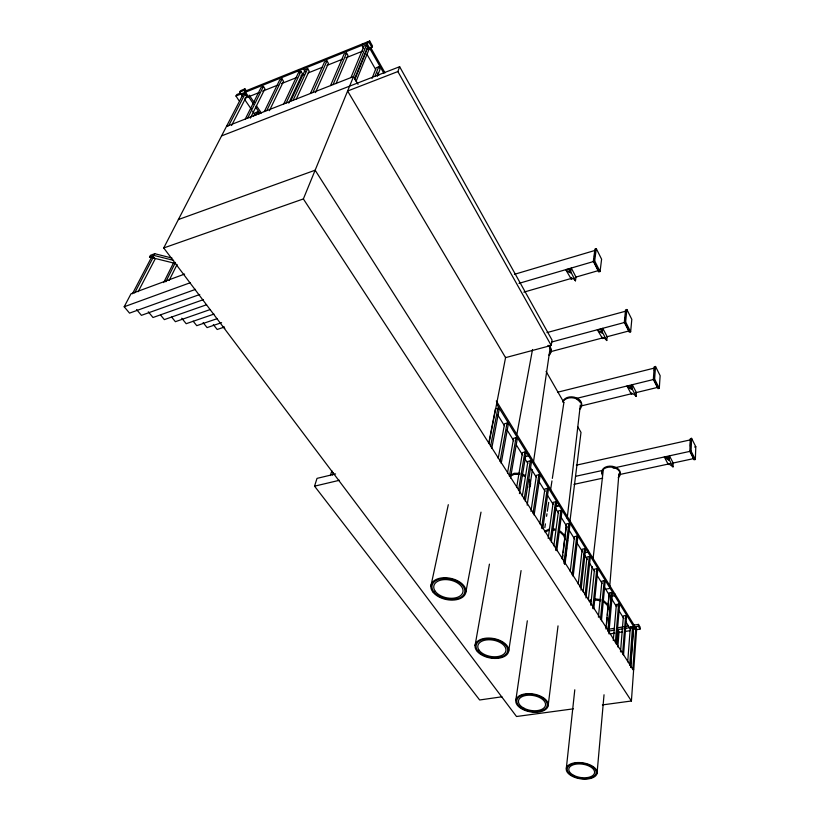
<?xml version="1.0" encoding="UTF-8"?>
<svg xmlns="http://www.w3.org/2000/svg" width="820" height="820" viewBox="0 0 820 820"><rect width="100%" height="100%" fill="white"/><g stroke="black" fill="none" stroke-linecap="round" stroke-linejoin="round"><path stroke-width="1.23" d="M695.339 459.497L695.801 446.736L691.588 438.351L690.348 438.628L689.835 451.379L694.089 459.764L695.339 459.497L691.086 451.113L691.588 438.351M690.358 446.223L690.614 439.817L576.327 465.176M672.984 466.877L673.179 463.013L669.448 455.858L669.233 459.723L672.984 466.877L668.259 463.413L668.853 464.55L668.074 464.11L664.313 456.976L669.038 460.43L668.587 456.648L665.102 457.416M659.29 388.301L660.131 375.662L655.528 366.478L654.237 366.806L653.335 379.424L657.999 388.618L659.29 388.301L654.626 379.106L655.528 366.478M636.269 629.688L640.051 629.083L640.174 627.187L638.483 624.409L633.45 625.219M602.372 704.913L631.41 700.987L633.583 670.555L315.146 170.212L178.391 219.545M640.051 629.083L638.349 626.306L638.483 624.409M635.818 627.474L632.886 668.433L633.757 669.817L636.668 628.858L635.818 627.474L633.604 627.833L630.703 667.521M653.97 375.642L653.704 379.445L576.655 398.376M654.339 370.578L654.514 368.036L557.661 392.216M629.698 665.184L632.548 626.736L630.334 627.085L627.72 661.801M630.58 666.568L633.399 628.12L632.548 626.736M622.585 654.022L625.639 615.523L623.415 615.892L620.514 651.88M623.487 655.426L626.511 616.937L625.639 615.523M606.646 624.071L607.169 617.696M607.374 615.154L609.147 593.495M609.67 587.12L618.915 473.724M617.819 646.97L619.09 631.677L618.218 630.303L617.05 644.315M636.064 396.388L636.392 392.544L632.292 384.703L631.953 388.547L636.064 396.388L634.608 394.727L631.236 392.985L631.892 394.235L631.103 393.825L626.992 386.005L628.448 387.665L631.82 389.397L631.154 388.137L631.39 385.523L627.782 386.415M615.359 642.654L618.608 604.125L616.374 604.504L613.278 640.533M616.271 644.089L619.5 605.56L618.608 604.125M614.836 593.813L614.672 595.72L612.427 596.109M608.809 633.798L612.355 593.967L611.453 592.511L607.979 631.072M597.021 773.588A15.6 8.077 8.4 0 0 575.845 762.672A15.6 8.077 8.4 0 0 572.216 776.253A15.6 8.077 8.4 0 0 597.021 773.588L604.032 694.765M605.918 628.981L609.198 592.901L611.464 592.542L607.999 631.103M610.326 586.484L610.152 588.381L605.652 589.18M630.641 331.854L631.81 319.349L626.87 309.509L625.557 309.868L624.317 322.342L629.319 332.202L630.641 331.854L625.639 321.983L626.87 309.509M600.486 619.315L604.186 580.724L601.921 581.134L598.415 617.204M601.429 620.791L605.098 582.21L604.186 580.724M606.902 336.784L629.032 330.921L624.717 322.424L625.219 317.412M625.588 313.65L625.845 311.149L546.96 332.602M592.737 608.583L596.796 568.731L594.52 569.152L590.789 605.252M593.823 608.85L597.718 570.249L596.796 568.731M566.333 768.217L574.789 689.794M585.111 595.156L589.272 556.534L586.987 556.964L583.163 591.835M585.951 597.944L590.216 558.072L589.272 556.534M588.063 550.251L587.848 552.147L585.562 552.588M580.15 587.386L584.476 548.754L582.179 549.195L578.223 584.066M581.001 590.185L585.429 550.302L584.476 548.754M606.739 340.515L607.169 336.712L602.772 328.308L602.331 332.1L606.739 340.515L605.242 338.793L601.849 337.184L602.546 338.516L605.006 337.871M562.458 559.025L562.899 555.212M563.197 552.659L564.826 538.668M565.113 536.126L566.446 524.677M567.184 518.312L580.324 405.07M588.35 599.635L592.163 566.589M593.034 558.963L603.151 471.274M572.165 574.841L576.737 536.198L574.42 536.659L570.238 571.54M598.139 330.132L598.846 331.485L602.239 333.074L601.531 331.721L601.839 329.148L597.339 329.763L602.546 338.516M573.17 576.419L577.71 537.787L576.737 536.198M548.149 705.805A16.4 9.061 9.4 0 0 525.466 693.843A16.4 9.061 9.4 0 0 522.391 709.228A16.4 9.061 9.4 0 0 548.149 705.805L558.03 625.885M600.066 271.522L601.603 259.212L596.294 248.644L594.951 249.044L593.332 261.313L598.713 271.912L600.066 271.522L594.684 260.914L596.294 248.644M563.873 563.309L568.865 523.427L566.538 523.898L562.12 558.779M564.58 564.365L565.052 560.562M565.37 558.02L565.841 554.217M566.159 551.675L566.63 547.873M567.112 544.07L567.583 540.257M567.901 537.725L568.373 533.912M569.787 522.494L581.001 432.406L577.823 426.861M565.062 563.678L569.849 525.036L568.865 523.427M555.581 550.302L560.849 510.429L558.502 510.911L553.848 545.782M575.189 277.303L598.415 270.59L593.782 261.457L594.1 258.987M594.428 256.527L594.92 252.826M556.79 550.702L561.854 512.059L560.849 510.429M555.57 506.165L559.086 505.427L559.342 503.531L496.315 400.98M634.977 628.694L559.281 505.735L559.537 503.839L634.444 625.711M550.261 540.441L555.54 501.809L553.182 502.301L548.191 538.422M551.317 542.092L556.554 503.47L555.54 501.809M541.538 528.275L547.278 488.412L544.91 488.925L539.837 523.785M542.789 528.716L548.313 490.104L547.278 488.412M575.455 280.819L575.999 277.068L571.274 268.037L570.71 271.779L575.455 280.819L573.897 279.036L570.495 277.58L571.243 279.015L573.129 278.472M515.821 700.27L527.322 620.791M527.168 505.161L532.344 469.727M533.461 462.131L549.738 350.755A8.579 6.396 8.8 0 0 549.543 348.5M534.107 515.083L539.929 476.492L538.863 474.77L536.485 475.303L530.95 511.383M533.01 513.361L538.863 474.77M566.507 270.005L567.266 271.451L570.669 272.896L569.91 271.44L570.289 268.898L565.708 269.667L571.243 279.015M544.839 527.66L545.413 523.867M546.571 516.282L546.95 513.761M547.34 511.229L548.682 502.393M550.609 489.755L551.952 480.92M552.342 478.388L563.883 402.589M508.677 651.162L521.079 570.576M399.637 66.707L397.864 71.555L347.608 91.01L505.561 357.633L551.214 345.445L552.055 340.085L399.637 66.707L221.584 135.894M525.261 501.184L531.38 462.634L530.304 460.881L527.906 461.424L522.289 496.223M524.144 499.431L530.304 460.881M528.88 453.962L528.592 455.899L524.974 456.678M519.429 493.589L525.948 453.819L524.851 452.045L522.453 452.599L516.661 487.377M518.506 490.575L524.851 452.045M510.501 478.019L517.133 439.53L516.026 437.726L513.607 438.29L507.518 473.037M509.353 476.205L516.026 437.726M475.057 645.524L489.427 564.139M501.194 463.402L508.164 424.965L507.026 423.13L504.597 423.714L498.211 458.411M500.026 461.557L507.026 423.13M516.989 433.678L532.518 349.505M465.904 591.896L481.012 512.131M490.514 446.613L497.853 408.247L495.413 408.862L488.71 443.497M491.713 448.499L499.011 410.123L497.853 408.247M488.997 443.374L505.622 357.294M430.879 586.136L448.304 504.7M332.623 475.026L333.361 472.627M330.378 475.559L331.854 470.762M501.932 696.795L479.649 699.983L314.552 486.168L317.012 478.378L335.585 473.929M377.323 76.321L380.06 69.228L378.676 66.799L376.185 67.773L372.044 78.412M375.006 76.25L378.676 66.799M367.186 49.313L371.911 47.427L372.495 45.971L369.676 41L245.006 91.235M238.979 100.614L235.975 96.022L369.092 42.445L369.676 41M354.998 79.109L367.862 47.519L366.458 45.038L363.947 46.043L350.95 77.593M367.473 41.892L366.878 43.337L383.842 73.216M573.334 708.839L516.518 716.506L163.723 247.958L303.369 198.932L366.458 45.038M362.471 43.901L361.876 45.356L363.762 48.667M336.046 83.579L347.998 55.483L346.563 53.033L344.103 54.017L330.532 85.587M333.063 84.603L346.563 53.033M315.464 92.609L328.42 63.324L326.985 60.905L324.556 61.879L310.431 93.46M312.922 92.486L326.985 60.905M296.184 99.302L309.15 71.053L307.695 68.654L305.306 69.618L290.649 101.208M293.099 100.255L307.695 68.654M304.097 67.424L303.42 68.88L305.173 71.75M288.773 103.125L302.436 73.738L300.981 71.35L298.603 72.314L283.751 103.914M286.2 102.951L300.981 71.35M529.341 486.629L530.673 483.779L529.443 479.351M529.166 487.736L530.499 484.886L529.269 480.469M298.829 69.546L298.142 71.002L299.31 72.908M269.411 110.7L283.546 81.313L282.08 78.945L279.733 79.888L264.378 111.499M266.787 110.556L282.08 78.945M255.758 115.323L257.439 111.909L258.966 114.154M253.523 116.276L255.215 112.863L257.439 111.909M169.156 280.43L177.089 264.47M250.346 118.152L264.942 88.765L263.466 86.428L261.149 87.361L245.303 118.972M163.651 282.582L173.348 263.22L175.48 262.42L165.804 281.793M247.681 118.039L263.466 86.428M231.578 125.501L246.676 96.083L245.118 93.808L242.843 94.72L163.723 247.958M246.615 96.114L245.118 93.808L228.852 125.419L226.566 126.393L353.522 76.588L358.043 84.317M242.566 96.432L239.696 92.219L244.165 90.261L244.913 88.806L246.348 90.917M138.16 291.694L155.113 259.028L153.432 256.926L151.28 257.746L132.44 293.775M154.724 253.698L150.409 255.348L149.517 257.049L153.832 255.409L154.724 253.698L172.015 258.064M134.654 292.955L153.432 256.926M239.696 92.219L240.445 90.764L244.913 88.806M195.529 289.368L129.539 313.127L124.199 306.762L130.974 293.837L184.602 274.075M235.975 96.022L236.734 94.577L240.28 93.142M510.942 474.954L514.171 473.283L519.9 473.273M510.757 476.061L513.986 474.39L519.716 474.38M545.197 530.991L549.431 528.972M545.044 532.098L549.277 530.089M242.884 94.782L245.118 93.808M589.395 600.517L591.456 599.635M589.272 601.624L591.343 600.742M244.883 98.256L259.069 92.578M262.615 91.163L277.97 85.013M281.516 83.589L296.881 77.449M301.063 75.768L303.974 74.61M308.146 72.939L322.311 67.271M327.036 65.374L342.391 59.235M345.927 57.82L362.46 51.209M124.199 306.762L190.301 282.715M199.783 294.493L141.409 315.341L136.591 309.55M203.38 299.659L153.002 317.504L148.287 311.795M206.599 304.753L164.328 319.615L160.474 314.921M210.166 309.55L175.388 321.686L171.605 317.043M213.979 314.08L186.191 323.705L181.743 318.211M217.146 318.662L196.759 325.673L193.12 321.153M221.595 322.649L207.091 327.6L203.124 322.639M224.393 327.047L217.187 329.486L213.302 324.587M514.406 274.331L595.238 250.366M593.332 261.313L594.684 260.914M518.957 283.361L593.782 261.457M567.266 271.451L570.105 270.631M523.847 292.145L571.519 278.359M624.317 322.342L625.639 321.983M551.922 341.94L624.717 322.424M598.846 331.485L602.536 330.491M550.333 351.76L604.442 337.43M653.335 379.424L654.626 379.106M628.448 387.665L632.046 386.784M580.929 406.002L631.707 393.682M635.428 392.78L657.722 387.368L654.278 380.582M314.552 486.168L339.439 480.284M694.56 447.002L695.801 446.736M575.835 476.256L603.172 470.301M613.114 468.138L691.086 451.113M665.697 458.554L669.192 457.796M573.979 484.353L602.69 478.183M618.915 474.688L670.114 463.669M672.595 463.136L693.822 458.564L690.153 451.338M555.765 506.473L559.281 505.735M608.276 629.288L614.569 628.274M617.081 627.864L628.407 626.039M609.362 630.97L614.405 630.16M616.927 629.75L623.231 628.735M625.742 628.335L638.349 626.306M609.844 633.911L614.877 633.101M618.659 632.497L622.431 631.902M624.953 631.492L629.986 630.693M552.762 529.002L554.976 529.023M552.608 530.12L554.832 530.14M594.582 598.784L600.875 599.666M594.469 599.891L600.773 600.773M149.517 257.049L175.583 263.517M153.832 255.409L173.635 260.37M522.135 474.165L525.497 475.508M521.961 475.272L525.323 476.615M569.91 271.44L570.71 271.779M601.531 331.721L602.331 332.1M631.154 388.137L631.953 388.547M668.443 459.282L669.233 459.723M603.92 600.845L607.374 604.114L607.979 606.564M603.817 601.952L607.271 605.221L608.173 608.901M560.347 531.134L564.068 534.722L565.144 538.812M560.203 532.241L563.924 535.829L565.011 539.919M223.255 326.493L224.782 328.43M244.719 99.579L251.186 109.05M252.621 111.151L254.774 114.308M244.165 90.261L253.482 103.976M255.635 107.143L259.94 113.478M249.208 95.14L254.22 102.52M256.363 105.677L261.375 113.057M303.369 198.932L631.41 700.987M616.374 604.504L617.265 605.939M630.334 627.085L631.195 628.468M497.73 414.889L504.413 425.682M507.088 429.998L513.771 440.801M516.446 445.116L522.463 454.833M524.441 458.031L527.772 463.402M530.438 467.707L536.423 477.383M538.422 480.602L545.074 491.354M547.073 494.583L553.069 504.259M555.263 507.795L558.594 513.177M560.593 516.405L567.266 527.178M568.598 529.33L574.595 539.027M576.593 542.256L582.6 551.942M583.932 554.115L587.304 559.547M589.324 562.807L594.705 571.499M596.724 574.758L602.105 583.451M604.125 586.71L609.691 595.699M611.033 597.872L616.425 606.574M618.444 609.834L623.825 618.536M625.845 621.796L630.559 629.401M633.604 627.833L634.465 629.217M496.612 403.942L559.086 505.427M366.909 54.181L375.734 69.628M377.62 72.939L378.881 75.143M546.079 371.378L563.852 402.446M369.092 42.445L371.911 47.427M370.609 47.416L385.021 72.847M397.864 71.555L551.214 345.445M547.934 345.425A9.963 7.411 8.8 0 1 549.082 355.327M548.97 345.322A9.953 7.411 8.8 0 1 549.226 354.424M602.382 475.262A9.276 6.293 6.1 0 1 606.072 467.748A9.276 6.293 6.1 0 1 617.849 469.583A9.276 6.293 6.1 0 1 618.188 477.722M602.013 473.283A9.266 6.293 6.1 0 1 612.355 466.293A9.266 6.293 6.1 0 1 619.151 475.948M562.776 402.148A9.655 6.908 7.4 0 1 576.347 398.797A9.655 6.908 7.4 0 1 579.648 409.385M562.899 401.246A9.645 6.908 7.4 0 1 574.102 397.136A9.645 6.908 7.4 0 1 581.646 405.275M577.106 399.35A8.323 5.955 7.4 0 1 579.75 401.964M368.918 49.63L356.106 81.262L354.63 78.74L367.503 47.15L368.918 49.63M476.594 650.619A17.056 9.891 10.4 0 0 505.694 655.662A17.056 9.891 10.4 0 0 493.353 638.472A17.056 9.891 10.4 0 0 476.594 650.619M477.527 650.496A16 9.276 10.4 0 0 504.843 655.211A16 9.276 10.4 0 0 493.25 639.077A16 9.276 10.4 0 0 477.527 650.496M479.116 650.27A14.237 8.251 10.4 0 0 503.418 654.452A14.237 8.251 10.4 0 0 493.076 640.112A14.237 8.251 10.4 0 0 479.116 650.27M572.801 775.935A14.637 7.585 8.4 0 0 596.078 773.424A14.637 7.585 8.4 0 0 576.193 763.184A14.637 7.585 8.4 0 0 572.801 775.935M573.785 775.382A13.017 6.744 8.4 0 0 594.49 773.147A13.017 6.744 8.4 0 0 576.778 764.045A13.017 6.744 8.4 0 0 573.785 775.382M432.673 591.732A17.784 10.814 11.8 0 0 463.003 596.888A17.784 10.814 11.8 0 0 449.524 578.12A17.784 10.814 11.8 0 0 432.673 591.732M433.647 591.568A16.687 10.147 11.8 0 0 462.101 596.406A16.687 10.147 11.8 0 0 449.442 578.797A16.687 10.147 11.8 0 0 433.647 591.568M435.266 591.312A14.842 9.03 11.8 0 0 460.594 595.586A14.842 9.03 11.8 0 0 449.309 579.924A14.842 9.03 11.8 0 0 435.266 591.312M522.986 708.859A15.385 8.508 9.4 0 0 547.155 705.63A15.385 8.508 9.4 0 0 525.856 694.407A15.385 8.508 9.4 0 0 522.986 708.859M523.98 708.224A13.694 7.564 9.4 0 0 545.474 705.343A13.694 7.564 9.4 0 0 526.512 695.37A13.694 7.564 9.4 0 0 523.98 708.224"/></g></svg>
